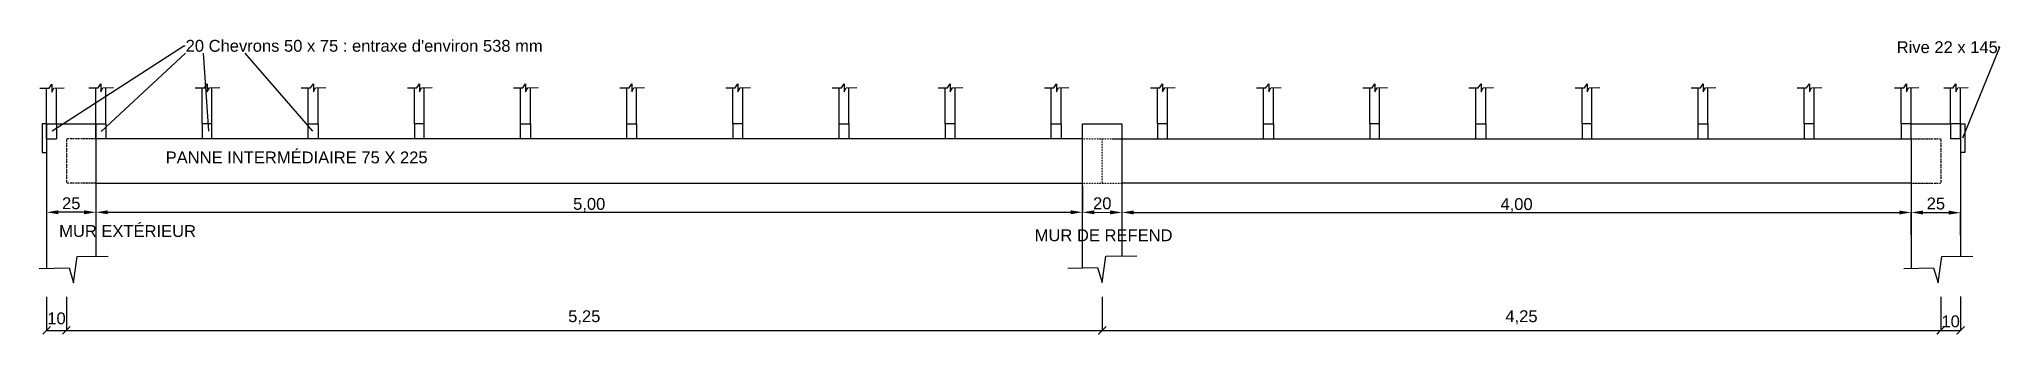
# Model space of a CAD drawing. Header units: millimetres. Extents: x 111 to 10047, y 2 to 1498.
import ezdxf
from ezdxf import colors
from ezdxf.entities.mleader import LeaderData, LeaderLine
from ezdxf.math import Vec2, Vec3

# ---------------------------------------------------------------- set-up
doc = ezdxf.new("R2010")
doc.units = ezdxf.units.MM
doc.linetypes.add('ACAD_ISO03W100', pattern=[30, 12, -18])
doc.styles.get("Standard").update_dxf_attribs({"font": 'Arial.ttf'})
doc.linetypes.add('ZIGZAG', pattern='A,0.00254,-5.08,[131,ltypeshp.shx,S=5.08,R=0,X=-5.08,Y=0],-10.16,[131,ltypeshp.shx,S=5.08,R=180,X=5.08,Y=0],-5.08', length=20.32254)
doc.dimstyles.new('ISO-25', dxfattribs={"dimtxt": 2.5, "dimasz": 2.5, "dimexe": 1.25, "dimexo": 0.625, "dimtad": 1, "dimtxsty": 'Standard', "dimcen": 2.5, "dimadec": 0, "dimazin": 0, "dimtfac": 1, "dimtmove": 0, "dimatfit": 3, "dimfxl": 1, "dimarcsym": 0})

# ---------------------------------------------------------------- blocks, each defined once
blk = doc.blocks.new('*D2')
at = {"color": 0, "lineweight": -2, "ltscale": 10, "transparency": 16777216}
for p, q in [((398.2, 753.8), (398.2, 620.6)), ((5398.2, 753.8), (5398.2, 620.6)), ((458.2, 621.8), (5338.2, 621.8))]:
    blk.add_line(p, q, dxfattribs=at)
at = {"color": 0, "ltscale": 10, "transparency": 16777216}
for points in [[(458.2, 631.8), (458.2, 611.8), (398.2, 621.8)], [(5338.2, 631.8), (5338.2, 611.8), (5398.2, 621.8)]]:
    blk.add_solid(points, dxfattribs=at)
at = {"layer": 'DEFPOINTS', "color": 0, "ltscale": 10, "transparency": 16777216}
for p in [(398.2, 768.8), (5398.2, 768.8), (5398.2, 621.8)]:
    blk.add_point(p, dxfattribs=at)
at = {"color": 0, "ltscale": 10, "transparency": 16777216, "insert": (2898.2, 658.6), "char_height": 60, "attachment_point": 5}
blk.add_mtext('5,00', dxfattribs=at)
blk = doc.blocks.new('*D3')
at = {"color": 0, "lineweight": -2, "transparency": 16777216}
for p, q in [((5598.2, 752.6), (5598.2, 619.6)), ((9598.2, 752.6), (9598.2, 619.6)), ((5658.2, 620.9), (9538.2, 620.9))]:
    blk.add_line(p, q, dxfattribs=at)
at = {"color": 0, "transparency": 16777216}
for points in [[(5658.2, 630.9), (5658.2, 610.9), (5598.2, 620.9)], [(9538.2, 630.9), (9538.2, 610.9), (9598.2, 620.9)]]:
    blk.add_solid(points, dxfattribs=at)
at = {"layer": 'DEFPOINTS', "color": 0, "transparency": 16777216}
for p in [(5598.2, 767.6), (9598.2, 767.6), (9598.2, 620.9)]:
    blk.add_point(p, dxfattribs=at)
at = {"color": 0, "transparency": 16777216, "insert": (7598.2, 657.6), "char_height": 60, "attachment_point": 5}
blk.add_mtext('4,00', dxfattribs=at)
blk = doc.blocks.new('*D4')
at = {"lineweight": -2, "transparency": 16777216}
blk.add_line((338.2, 621.8), (207.7, 621.8), dxfattribs=at)
at = {"transparency": 16777216}
for points in [[(207.7, 631.8), (207.7, 611.8), (147.7, 621.8)], [(338.2, 631.8), (338.2, 611.8), (398.2, 621.8)]]:
    blk.add_solid(points, dxfattribs=at)
at = {"layer": 'DEFPOINTS', "color": 0, "transparency": 16777216}
for p in [(147.7, 690.2), (147.7, 621.8), (398.2, 690.2)]:
    blk.add_point(p, dxfattribs=at)
at = {"color": 0, "transparency": 16777216, "insert": (273, 667.2), "char_height": 60, "attachment_point": 5}
blk.add_mtext('25', dxfattribs=at)
blk = doc.blocks.new('*D5')
at = {"color": 0, "lineweight": -2, "transparency": 16777216}
for p, q in [((5398.2, 621.2), (5398.2, 620.6)), ((5458.2, 621.5), (5538.2, 621.2)), ((5598.2, 621.5), (5598.2, 622.1))]:
    blk.add_line(p, q, dxfattribs=at)
at = {"color": 0, "transparency": 16777216}
for points in [[(5458.3, 631.5), (5458.2, 611.5), (5398.2, 621.8)], [(5538.3, 631.2), (5538.2, 611.2), (5598.2, 620.9)]]:
    blk.add_solid(points, dxfattribs=at)
at = {"layer": 'DEFPOINTS', "color": 0, "transparency": 16777216}
for p in [(5398.2, 621.8), (5598.2, 620.9), (5598.2, 620.9)]:
    blk.add_point(p, dxfattribs=at)
at = {"color": 0, "transparency": 16777216, "insert": (5498.5, 666.8), "char_height": 60, "attachment_point": 5, "rotation": 359.72186}
blk.add_mtext('20', dxfattribs=at)
blk = doc.blocks.new('*D6')
at = {"color": 0, "lineweight": -2, "transparency": 16777216}
for p, q in [((9597.7, 507.3), (9598.2, 622.1)), ((9658.2, 620.6), (9788.2, 619.9)), ((9847.7, 506), (9848.2, 620.9))]:
    blk.add_line(p, q, dxfattribs=at)
at = {"color": 0, "transparency": 16777216}
for points in [[(9658.3, 630.6), (9658.2, 610.6), (9598.2, 620.9)], [(9788.3, 629.9), (9788.2, 609.9), (9848.2, 619.6)]]:
    blk.add_solid(points, dxfattribs=at)
at = {"layer": 'DEFPOINTS', "color": 0, "transparency": 16777216}
for p in [(9848.2, 619.6), (9597.7, 506.7), (9847.7, 505.4)]:
    blk.add_point(p, dxfattribs=at)
at = {"color": 0, "transparency": 16777216, "insert": (9723.5, 665.7), "char_height": 60, "attachment_point": 5, "rotation": 359.71353}
blk.add_mtext('25', dxfattribs=at)
blk = doc.blocks.new('_ArchTick')
at = {"color": 0, "linetype": 'ByBlock', "const_width": 0.15}
blk.add_lwpolyline([(-0.5, -0.5), (0.5, 0.5)], dxfattribs=at)
blk = doc.blocks.new('*D7')
at = {"color": 0, "lineweight": -2, "transparency": 16777216}
for p, q in [((148.2, 193.8), (148.2, 22.6)), ((248.2, 193.8), (248.2, 22.6)), ((148.2, 23.8), (248.2, 23.8))]:
    blk.add_line(p, q, dxfattribs=at)
at = {"layer": 'DEFPOINTS', "color": 0, "transparency": 16777216}
for p in [(148.2, 194.5), (248.2, 194.5), (248.2, 23.8)]:
    blk.add_point(p, dxfattribs=at)
at = {"color": 0, "lineweight": -2, "transparency": 16777216, "xscale": 40, "yscale": 40, "zscale": 40, "rotation": 180}
blk.add_blockref('_ArchTick', (148.2, 23.8), dxfattribs=at)
at = {"color": 0, "lineweight": -2, "transparency": 16777216, "xscale": 40, "yscale": 40, "zscale": 40}
blk.add_blockref('_ArchTick', (248.2, 23.8), dxfattribs=at)
at = {"color": 0, "transparency": 16777216, "insert": (198.2, 84.2), "char_height": 60, "attachment_point": 5}
blk.add_mtext('10', dxfattribs=at)
blk = doc.blocks.new('*D9')
at = {"color": 0, "lineweight": -2, "transparency": 16777216}
for p, q in [((248.2, 193.8), (248.2, 22.6)), ((5498.2, 144.5), (5498.2, 22.6)), ((248.2, 23.8), (5498.2, 23.8))]:
    blk.add_line(p, q, dxfattribs=at)
at = {"layer": 'DEFPOINTS', "color": 0, "transparency": 16777216}
for p in [(248.2, 194.5), (5498.2, 145.2), (5498.2, 23.8)]:
    blk.add_point(p, dxfattribs=at)
at = {"color": 0, "lineweight": -2, "transparency": 16777216, "xscale": 40, "yscale": 40, "zscale": 40, "rotation": 180}
blk.add_blockref('_ArchTick', (248.2, 23.8), dxfattribs=at)
at = {"color": 0, "lineweight": -2, "transparency": 16777216, "xscale": 40, "yscale": 40, "zscale": 40}
blk.add_blockref('_ArchTick', (5498.2, 23.8), dxfattribs=at)
at = {"color": 0, "transparency": 16777216, "insert": (2873.2, 90), "char_height": 60, "attachment_point": 5}
blk.add_mtext('5,25', dxfattribs=at)
blk = doc.blocks.new('*D10')
at = {"color": 0, "lineweight": -2, "transparency": 16777216}
for p, q in [((5498.2, 194.2), (5498.2, 22.6)), ((9748.2, 193.8), (9748.2, 22.6)), ((5498.2, 23.8), (9748.2, 23.8))]:
    blk.add_line(p, q, dxfattribs=at)
at = {"layer": 'DEFPOINTS', "color": 0, "transparency": 16777216}
for p in [(5498.2, 194.8), (9748.2, 194.4), (9748.2, 23.8)]:
    blk.add_point(p, dxfattribs=at)
at = {"color": 0, "lineweight": -2, "transparency": 16777216, "xscale": 40, "yscale": 40, "zscale": 40, "rotation": 180}
blk.add_blockref('_ArchTick', (5498.2, 23.8), dxfattribs=at)
at = {"color": 0, "lineweight": -2, "transparency": 16777216, "xscale": 40, "yscale": 40, "zscale": 40}
blk.add_blockref('_ArchTick', (9748.2, 23.8), dxfattribs=at)
at = {"color": 0, "transparency": 16777216, "insert": (7623.2, 90), "char_height": 60, "attachment_point": 5}
blk.add_mtext('4,25', dxfattribs=at)
blk = doc.blocks.new('*D11')
at = {"color": 0, "lineweight": -2, "transparency": 16777216}
for p, q in [((9748.2, 193.8), (9748.2, 22.6)), ((9848.2, 195), (9848.2, 22.6)), ((9748.2, 23.8), (9848.2, 23.8))]:
    blk.add_line(p, q, dxfattribs=at)
at = {"layer": 'DEFPOINTS', "color": 0, "transparency": 16777216}
for p in [(9748.2, 194.4), (9848.2, 195.7), (9848.2, 23.8)]:
    blk.add_point(p, dxfattribs=at)
at = {"color": 0, "lineweight": -2, "transparency": 16777216, "xscale": 40, "yscale": 40, "zscale": 40, "rotation": 180}
blk.add_blockref('_ArchTick', (9748.2, 23.8), dxfattribs=at)
at = {"color": 0, "lineweight": -2, "transparency": 16777216, "xscale": 40, "yscale": 40, "zscale": 40}
blk.add_blockref('_ArchTick', (9848.2, 23.8), dxfattribs=at)
at = {"color": 0, "transparency": 16777216, "insert": (9798.2, 69.2), "char_height": 60, "attachment_point": 5}
blk.add_mtext('10', dxfattribs=at)

msp = doc.modelspace()

# ---------------------------------------------------------------- linework, layer by layer
for p, q in [((423.902, 1031.022), (852.753, 1427.513)), ((969.575, 1032.602), (942.8, 1427.513)), ((1196.099, 1377.723), (1154.667, 1427.513)), ((1498.11, 1031.692), (1196.099, 1377.723)), ((148.243, 1068.817), (148.243, 1249.459)), ((198.243, 1068.817), (198.243, 1249.459)), ((398.243, 1068.817), (398.243, 1251.779)), ((448.243, 1068.817), (448.243, 1251.779)), ((936.243, 1068.817), (936.243, 1249.459)), ((986.243, 1068.817), (986.243, 1249.459)), ((1474.243, 1068.817), (1474.243, 1249.459)), ((1524.243, 1068.817), (1524.243, 1249.459)), ((2012.243, 1068.817), (2012.243, 1249.459)), ((2062.243, 1068.817), (2062.243, 1249.459)), ((2550.243, 1068.817), (2550.243, 1249.459)), ((2600.243, 1068.817), (2600.243, 1249.459)), ((3088.243, 1068.817), (3088.243, 1249.459)), ((3138.243, 1068.817), (3138.243, 1249.459)), ((3626.243, 1068.817), (3626.243, 1249.459)), ((3676.243, 1068.817), (3676.243, 1249.459)), ((4164.243, 1068.817), (4164.243, 1249.459)), ((4214.243, 1068.817), (4214.243, 1249.459)), ((4702.243, 1068.817), (4702.243, 1249.459)), ((4752.243, 1068.817), (4752.243, 1249.459)), ((5240.243, 1068.817), (5240.243, 1249.459)), ((5290.243, 1068.817), (5290.243, 1249.459)), ((5778.243, 1068.817), (5778.243, 1249.459)), ((5828.243, 1068.817), (5828.243, 1249.459)), ((6316.243, 1068.817), (6316.243, 1249.459)), ((6366.243, 1068.817), (6366.243, 1249.459)), ((6854.243, 1068.817), (6854.243, 1249.459)), ((6904.243, 1068.817), (6904.243, 1249.459)), ((7392.243, 1068.817), (7392.243, 1249.459)), ((7442.243, 1068.817), (7442.243, 1249.459)), ((7930.243, 1068.817), (7930.243, 1249.459)), ((7980.243, 1068.817), (7980.243, 1249.459)), ((8518.243, 1068.817), (8518.243, 1249.459)), ((8568.243, 1068.817), (8568.243, 1249.459)), ((9056.243, 1068.817), (9056.243, 1249.459)), ((9106.243, 1068.817), (9106.243, 1249.459)), ((9548.243, 1068.817), (9548.243, 1249.459)), ((9598.243, 1068.817), (9598.243, 1249.459)), ((9798.243, 1068.817), (9798.243, 1249.459)), ((9848.243, 1068.817), (9848.243, 1249.459)), ((148.243, 1068.817), (126.243, 1068.817)), ((126.243, 1068.817), (126.243, 923.817)), ((148.243, 1068.817), (148.243, 768.817)), ((148.243, 993.817), (148.243, 1068.817)), ((148.243, 1068.817), (198.243, 1068.817)), ((148.243, 993.817), (198.243, 993.817)), ((198.243, 1068.817), (198.243, 993.817)), ((398.243, 1068.817), (398.243, 398.817)), ((398.243, 993.817), (398.243, 1068.817)), ((398.243, 993.817), (398.243, 1068.817)), ((398.243, 1068.817), (448.243, 1068.817)), ((5398.243, 993.817), (398.243, 993.817)), ((398.243, 993.817), (398.243, 768.817)), ((448.243, 1068.817), (448.243, 993.817)), ((986.243, 1068.817), (936.243, 1068.817)), ((936.243, 1068.817), (936.243, 993.817)), ((986.243, 993.817), (986.243, 1068.817)), ((1474.243, 993.817), (1474.243, 1068.817)), ((1474.243, 1068.817), (1524.243, 1068.817)), ((1524.243, 1068.817), (1524.243, 993.817)), ((2062.243, 1068.817), (2012.243, 1068.817)), ((2012.243, 1068.817), (2012.243, 993.817)), ((2062.243, 993.817), (2062.243, 1068.817)), ((2550.243, 993.817), (2550.243, 1068.817)), ((2550.243, 1068.817), (2600.243, 1068.817)), ((2600.243, 1068.817), (2600.243, 993.817)), ((3088.243, 993.817), (3088.243, 1068.817)), ((3088.243, 1068.817), (3138.243, 1068.817)), ((3138.243, 1068.817), (3138.243, 993.817)), ((3676.243, 1068.817), (3626.243, 1068.817)), ((3626.243, 1068.817), (3626.243, 993.817)), ((3676.243, 993.817), (3676.243, 1068.817)), ((4164.243, 993.817), (4164.243, 1068.817)), ((4164.243, 1068.817), (4214.243, 1068.817)), ((4214.243, 1068.817), (4214.243, 993.817)), ((4752.243, 1068.817), (4702.243, 1068.817)), ((4702.243, 1068.817), (4702.243, 993.817)), ((4752.243, 993.817), (4752.243, 1068.817)), ((5225.437, 993.817), (5225.437, 993.817)), ((5240.243, 993.817), (5240.243, 1068.817)), ((5240.243, 1068.817), (5290.243, 1068.817)), ((5290.243, 1068.817), (5290.243, 993.817)), ((5398.243, 340.425), (5398.243, 1068.817)), ((5548.243, 993.817), (5598.243, 993.817)), ((5598.243, 1068.817), (5598.243, 601.109)), ((5598.243, 993.817), (9598.243, 993.817)), ((5828.243, 1068.817), (5778.243, 1068.817)), ((5778.243, 1068.817), (5778.243, 993.817)), ((5828.243, 993.817), (5828.243, 1068.817)), ((6316.243, 993.817), (6316.243, 1068.817)), ((6316.243, 1068.817), (6366.243, 1068.817)), ((6366.243, 1068.817), (6366.243, 993.817)), ((6598.243, 993.817), (6598.243, 993.817)), ((6904.243, 1068.817), (6854.243, 1068.817)), ((6854.243, 1068.817), (6854.243, 993.817)), ((6904.243, 993.817), (6904.243, 1068.817)), ((7392.243, 993.817), (7392.243, 1068.817)), ((7392.243, 1068.817), (7442.243, 1068.817)), ((7442.243, 1068.817), (7442.243, 993.817)), ((7980.243, 1068.817), (7930.243, 1068.817)), ((7930.243, 1068.817), (7930.243, 993.817)), ((7980.243, 993.817), (7980.243, 1068.817)), ((8518.243, 993.817), (8518.243, 1068.817)), ((8518.243, 1068.817), (8568.243, 1068.817)), ((8568.243, 1068.817), (8568.243, 993.817)), ((9106.243, 1068.817), (9056.243, 1068.817)), ((9056.243, 1068.817), (9056.243, 993.817)), ((9106.243, 993.817), (9106.243, 1068.817)), ((9598.243, 1068.817), (9548.243, 1068.817)), ((9548.243, 1068.817), (9548.243, 993.817)), ((9598.243, 993.817), (9598.243, 1068.817)), ((9598.243, 993.817), (9598.243, 768.817)), ((9798.243, 1068.817), (9798.243, 993.817)), ((9848.243, 1068.817), (9798.243, 1068.817)), ((9848.243, 993.817), (9798.243, 993.817)), ((9848.243, 1068.817), (9848.243, 398.817)), ((9848.243, 993.817), (9848.243, 1068.817)), ((9848.243, 1068.817), (9870.243, 1068.817)), ((9870.243, 1068.817), (9870.243, 923.817)), ((126.243, 923.817), (148.243, 923.817)), ((9870.243, 923.817), (9848.243, 923.817)), ((148.243, 768.817), (148.243, 338.093)), ((398.243, 768.817), (5398.243, 768.817)), ((9598.243, 768.817), (5598.243, 768.817)), ((9598.243, 768.817), (9598.243, 338.093)), ((5598.243, 601.109), (5598.243, 401.177))]:
    msp.add_line(p, q)
at = {"linetype": 'ZIGZAG', "ltscale": 0.1}
for p, q in [((198.243, 1068.817), (398.243, 1068.817)), ((9598.243, 1068.817), (9798.243, 1068.817))]:
    msp.add_line(p, q, dxfattribs=at)
at = {"linetype": 'ACAD_ISO03W100', "ltscale": 0.1}
for p, q in [((248.243, 993.817), (248.243, 768.817)), ((398.243, 993.817), (248.243, 993.817)), ((9598.243, 993.817), (9748.243, 993.817)), ((9748.243, 993.817), (9748.243, 768.817)), ((398.243, 768.817), (248.243, 768.817)), ((9598.243, 768.817), (9748.243, 768.817))]:
    msp.add_line(p, q, dxfattribs=at)
at = {"linetype": 'ZIGZAG', "ltscale": 2}
msp.add_line((5398.243, 1068.817), (5598.243, 1068.817), dxfattribs=at)
at = {"linetype": 'ACAD_ISO03W100', "ltscale": 0.05}
for p, q in [((5398.243, 993.817), (5598.243, 993.817)), ((5498.243, 768.817), (5498.243, 993.817)), ((5398.243, 768.817), (5598.243, 768.817))]:
    msp.add_line(p, q, dxfattribs=at)
at = {"linetype": 'Continuous'}
for points in [[(112.955, 1249.566), (160.269, 1249.433), (174.105, 1269.912), (174.105, 1229.622), (184.983, 1249.809), (237.726, 1251.064)], [(361.763, 1251.861), (409.077, 1251.728), (422.913, 1272.208), (422.913, 1231.917), (433.791, 1252.104), (486.534, 1253.359)], [(900.924, 1251.861), (948.238, 1251.728), (962.074, 1272.208), (962.074, 1231.917), (972.952, 1252.104), (1025.695, 1253.359)], [(1438.924, 1251.861), (1486.238, 1251.728), (1500.074, 1272.208), (1500.074, 1231.917), (1510.952, 1252.104), (1563.695, 1253.359)], [(1976.924, 1251.861), (2024.238, 1251.728), (2038.074, 1272.208), (2038.074, 1231.917), (2048.952, 1252.104), (2101.695, 1253.359)], [(2514.924, 1251.861), (2562.238, 1251.728), (2576.074, 1272.208), (2576.074, 1231.917), (2586.952, 1252.104), (2639.695, 1253.359)], [(3052.924, 1251.861), (3100.238, 1251.728), (3114.074, 1272.208), (3114.074, 1231.917), (3124.952, 1252.104), (3177.695, 1253.359)], [(3590.924, 1251.861), (3638.238, 1251.728), (3652.074, 1272.208), (3652.074, 1231.917), (3662.952, 1252.104), (3715.695, 1253.359)], [(4128.924, 1251.861), (4176.238, 1251.728), (4190.074, 1272.208), (4190.074, 1231.917), (4200.952, 1252.104), (4253.695, 1253.359)], [(4666.924, 1251.861), (4714.238, 1251.728), (4728.074, 1272.208), (4728.074, 1231.917), (4738.952, 1252.104), (4791.695, 1253.359)], [(5204.924, 1251.861), (5252.238, 1251.728), (5266.074, 1272.208), (5266.074, 1231.917), (5276.952, 1252.104), (5329.695, 1253.359)], [(5742.924, 1251.861), (5790.238, 1251.728), (5804.074, 1272.208), (5804.074, 1231.917), (5814.952, 1252.104), (5867.695, 1253.359)], [(6280.924, 1251.861), (6328.238, 1251.728), (6342.074, 1272.208), (6342.074, 1231.917), (6352.952, 1252.104), (6405.695, 1253.359)], [(6818.924, 1251.861), (6866.238, 1251.728), (6880.074, 1272.208), (6880.074, 1231.917), (6890.952, 1252.104), (6943.695, 1253.359)], [(7356.924, 1251.861), (7404.238, 1251.728), (7418.074, 1272.208), (7418.074, 1231.917), (7428.952, 1252.104), (7481.695, 1253.359)], [(7894.924, 1251.861), (7942.238, 1251.728), (7956.074, 1272.208), (7956.074, 1231.917), (7966.952, 1252.104), (8019.695, 1253.359)], [(8482.924, 1251.861), (8530.238, 1251.728), (8544.074, 1272.208), (8544.074, 1231.917), (8554.952, 1252.104), (8607.695, 1253.359)], [(9020.924, 1251.861), (9068.238, 1251.728), (9082.074, 1272.208), (9082.074, 1231.917), (9092.952, 1252.104), (9145.695, 1253.359)], [(9512.924, 1251.861), (9560.238, 1251.728), (9574.074, 1272.208), (9574.074, 1231.917), (9584.952, 1252.104), (9637.695, 1253.359)], [(9762.924, 1251.861), (9810.238, 1251.728), (9824.074, 1272.208), (9824.074, 1231.917), (9834.952, 1252.104), (9887.695, 1253.359)], [(110.607, 337.513), (262.046, 339.848), (284.298, 265.142), (303.337, 397.873), (303.337, 397.873), (460.021, 399.792)], [(5323.597, 339.258), (5475.036, 341.593), (5497.288, 266.887), (5516.327, 399.618), (5516.327, 399.618), (5673.012, 401.537)], [(9560.607, 337.513), (9712.046, 339.848), (9734.298, 265.142), (9753.337, 397.873), (9753.337, 397.873), (9910.021, 399.792)]]:
    msp.add_lwpolyline(points, dxfattribs=at)

# ---------------------------------------------------------------- texts
at = {"char_height": 60, "attachment_point": 1}
for s, insert in [('PANNE INTERMÉDIAIRE 75 X 225', (751.478, 929.53)), ('MUR EXTÉRIEUR', (211.608, 556.729)), ('MUR DE REFEND', (5156.07, 535.252))]:
    msp.add_mtext_dynamic_manual_height_columns(s, width=1494.17504, gutter_width=12.5, heights=[0], dxfattribs=dict(at, insert=insert))

# ---------------------------------------------------------------- dimensions: what is measured, and where the dimension line sits
for base, p1, p2, override, picture, middle in [((147.676, 621.838), (398.243, 690.222), (147.676, 690.222), {"dimtxt": 60, "dimasz": 60, "dimgap": 15, "dimdec": 0, "dimlfac": 0.1, "dimse1": 1, "dimse2": 1, "dimclrd": 256}, '*D4', (272.96, 667.248)), ((5498.243, 23.818), (248.243, 194.461), (5498.243, 145.157), {"dimtxt": 60, "dimasz": 40, "dimgap": 30, "dimlfac": 0.001, "dimblk1": 'ArchTick', "dimblk2": 'ArchTick', "dimsah": 1}, '*D9', (2873.243, 89.957)), ((9748.243, 23.818), (5498.243, 194.789), (9748.243, 194.439), {"dimtxt": 60, "dimasz": 40, "dimgap": 30, "dimlfac": 0.001, "dimblk1": 'ArchTick', "dimblk2": 'ArchTick', "dimsah": 1}, '*D10', (7623.243, 89.957))]:
    dim = msp.add_linear_dim(base=base, p1=p1, p2=p2, dimstyle='ISO-25', override=override)
    dim.commit()
    dim.dimension.update_dxf_attribs({"geometry": picture, "text_midpoint": middle})
at = {"ltscale": 10}
dim = msp.add_linear_dim(base=(5398.243, 621.838), p1=(398.243, 768.817), p2=(5398.243, 768.817), text='5,00', dimstyle='ISO-25', override={"dimtxt": 60, "dimasz": 60, "dimexo": 15, "dimdec": 2, "dimlfac": 0.001, "dimrnd": 1}, dxfattribs=at)
dim.commit()
dim.dimension.update_dxf_attribs({"geometry": '*D2', "text_midpoint": (2898.243, 658.603)})
for p1, p2, distance, picture, middle in [((5398.243, 621.838), (5598.243, 620.867), 0, '*D5', (5498.464, 666.762)), ((9597.654, 506.675), (9847.66, 505.425), 114.197, '*D6', (9723.455, 665.654))]:
    dim = msp.add_aligned_dim(p1=p1, p2=p2, distance=distance, dimstyle='ISO-25', override={"dimtxt": 60, "dimasz": 60, "dimgap": 15, "dimlfac": 0.1})
    dim.commit()
    dim.dimension.update_dxf_attribs({"geometry": picture, "text_midpoint": middle})
dim = msp.add_linear_dim(base=(9598.237, 620.868), p1=(5598.237, 767.568), p2=(9598.237, 767.568), text='4,00', dimstyle='ISO-25', override={"dimtxt": 60, "dimasz": 60, "dimexo": 15, "dimdec": 2, "dimlfac": 0.001, "dimrnd": 1})
dim.commit()
dim.dimension.update_dxf_attribs({"geometry": '*D3', "text_midpoint": (7598.237, 657.633)})
for base, p1, p2, override, picture, middle in [((248.243, 23.818), (148.243, 194.461), (248.243, 194.461), {"dimtxt": 60, "dimasz": 40, "dimgap": 30, "dimlfac": 0.1, "dimblk1": 'ArchTick', "dimblk2": 'ArchTick', "dimsah": 1}, '*D7', (198.243, 23.818)), ((9848.243, 23.818), (9748.243, 194.439), (9848.243, 195.659), {"dimtxt": 60, "dimasz": 40, "dimgap": 15, "dimlfac": 0.1, "dimblk1": 'ArchTick', "dimblk2": 'ArchTick', "dimsah": 1}, '*D11', (9798.243, 23.818))]:
    dim = msp.add_linear_dim(base=base, p1=p1, p2=p2, dimstyle='ISO-25', override=override)
    dim.commit()
    dim.dimension.update_dxf_attribs({"geometry": picture, "text_midpoint": middle, "dimtype": 160})

# ---------------------------------------------------------------- leaders
ml = msp.add_multileader_mtext('Standard')
ml.set_content("20 Chevrons 50 x 75 : entraxe d'environ 538 mm ", color=256)
ml.set_leader_properties()
ml.build(insert=Vec2(0, 0))
ctx = ml.context
ctx.base_point, ctx.char_height, ctx.plane_origin = Vec3(850.753, 1464.225), 60, Vec3(173.736, 1031.951)
notes = []
notes.append((ctx, [(0, (1, 1, 0), (842.753, 1464.225), (1, 0), 8, [(0, [(173.736, 1031.951)], 0, [])])]))
ctx.mtext.insert, ctx.mtext.flow_direction = Vec3(852.753, 1494.634), 5
ml = msp.add_multileader_mtext('Standard')
ml.set_content('Rive 22 x 145', color=256)
ml.set_leader_properties()
ml.build(insert=Vec2(0, 0))
ctx = ml.context
ctx.base_point, ctx.char_height, ctx.plane_origin = Vec3(9533.509, 1457.272), 60, Vec3(9858.31, 994.588)
ctx.text_align_type = 2
notes.append((ctx, [(1, (1, 1, 0), (10047.283, 1457.272), (-1, 0), 8, [(0, [(9858.31, 994.588)], 0, [])])]))
ctx.mtext.insert, ctx.mtext.width, ctx.mtext.alignment, ctx.mtext.flow_direction = Vec3(10037.283, 1487.681), 1898.54404, 3, 5
for ctx, leaders in notes:
    for number, flags, end, landing, length, lines in leaders:
        leader = LeaderData()
        leader.index, (leader.has_last_leader_line, leader.has_dogleg_vector, leader.attachment_direction) = number, flags
        leader.last_leader_point, leader.dogleg_vector, leader.dogleg_length = Vec3(end), Vec3(landing), length
        for number, points, colour, breaks in lines:
            line = LeaderLine()
            line.index, line.vertices, line.color, line.breaks = number, Vec3.list(points), colors.encode_raw_color(colour), breaks
            leader.lines.append(line)
        ctx.leaders.append(leader)

doc.saveas('drawing.dxf')
